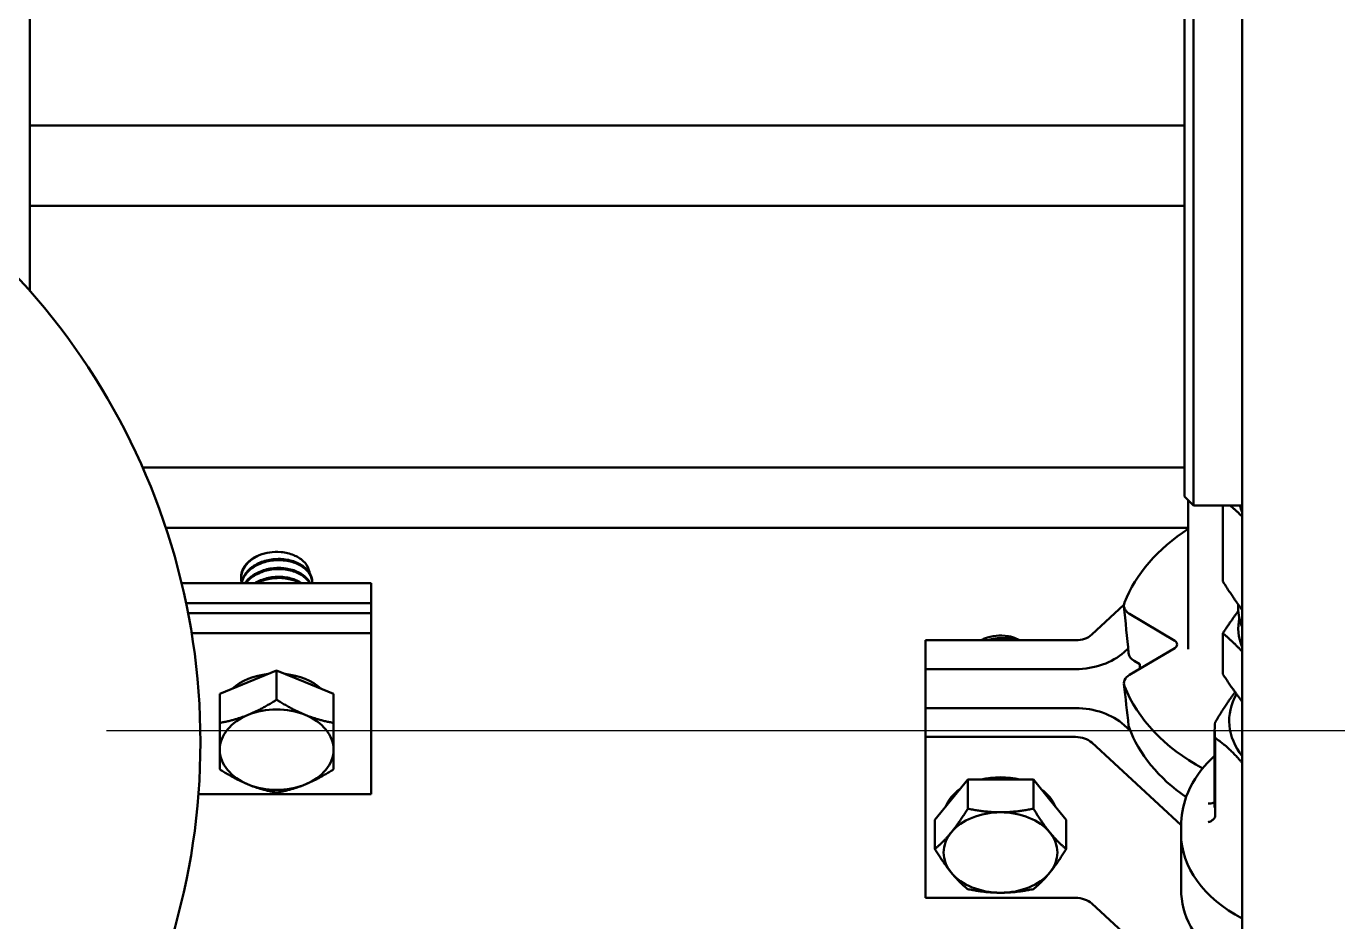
# Model space of a CAD drawing. Header units: inches. Extents: x 11 to 1621, y 11 to 1332.
# Drawn here: x 754.99 to 760.75, y 321.6 to 325.54 of the extents above; entities that cross this region are included whole.
import ezdxf

# ---------------------------------------------------------------- set-up
doc = ezdxf.new("R2010")
doc.units = ezdxf.units.IN
doc.header["$LTSCALE"] = 48
doc.header["$MEASUREMENT"] = 0
doc.linetypes.add('DASHED', pattern=[0.2067, 0.1654, -0.0413])
doc.layers.add('Sketch Geometry (ANSI)', color=7, linetype='Continuous', lineweight=25)
doc.layers.add('Visible (ANSI)', color=7, linetype='Continuous', lineweight=50)

msp = doc.modelspace()

# ---------------------------------------------------------------- linework, layer by layer
at = {"layer": 'Sketch Geometry (ANSI)', "linetype": 'DASHED', "ltscale": 0.713284}
msp.add_line((620.877429, 322.442735), (804.877429, 322.442735), dxfattribs=at)
at = {"layer": 'Visible (ANSI)'}
for p, q in [((755.002429, 324.375467), (755.002429, 347.202917)), ((760.332429, 334.773116), (760.332429, 302.503616)), ((760.079201, 325.606464), (760.079201, 323.471882)), ((760.118571, 323.432512), (760.118571, 325.631369)), ((760.079201, 325.102022), (755.002429, 325.102022)), ((760.079201, 324.748469), (755.002429, 324.748469)), ((760.079201, 323.59942), (755.498352, 323.59942)), ((760.079201, 323.471882), (760.118571, 323.432512)), ((760.094929, 323.456154), (760.094929, 322.800217)), ((760.332429, 323.432512), (760.118571, 323.432512)), ((760.247248, 323.432512), (760.247248, 323.09844)), ((760.094929, 323.334255), (755.600333, 323.334255)), ((755.672547, 323.091187), (756.502429, 323.091187)), ((755.931238, 323.110829), (755.931238, 323.115739)), ((756.243738, 323.091187), (756.243738, 323.096097)), ((756.502429, 323.091187), (756.502429, 323.002799)), ((756.502429, 323.002799), (755.689416, 323.002799)), ((755.698274, 322.958604), (756.502429, 322.958604)), ((756.502429, 323.002799), (756.502429, 322.958604)), ((756.502429, 322.958604), (756.502429, 322.870216)), ((759.670806, 322.864329), (759.81247, 322.995011)), ((759.836876, 322.955681), (760.035463, 322.837853)), ((760.314929, 322.9821), (760.314929, 322.99643)), ((756.502429, 322.870216), (755.713932, 322.870216)), ((756.502429, 322.870216), (756.502429, 322.163109)), ((758.939929, 322.839543), (759.599773, 322.839543)), ((758.939929, 322.712971), (758.939929, 322.839543)), ((760.247248, 322.690699), (760.247248, 322.870378)), ((759.830801, 322.803867), (759.812871, 322.787327)), ((760.035463, 322.805352), (759.836876, 322.687524)), ((759.882052, 322.734422), (759.857189, 322.749175)), ((759.882052, 322.714328), (759.882052, 322.734422)), ((756.087488, 322.706645), (755.962488, 322.655614)), ((756.212488, 322.655614), (756.087488, 322.706645)), ((756.087488, 322.706645), (756.087488, 322.578803)), ((758.939929, 322.712971), (758.939929, 322.541325)), ((759.599773, 322.712971), (758.939929, 322.712971)), ((755.962488, 322.655614), (755.837488, 322.604583)), ((755.837488, 322.604583), (755.837488, 322.476741)), ((756.337488, 322.604583), (756.212488, 322.655614)), ((756.337488, 322.604583), (756.337488, 322.476741)), ((758.939929, 322.541325), (759.599773, 322.541325)), ((758.939929, 322.414753), (758.939929, 322.541325)), ((759.812871, 322.466969), (759.840562, 322.441425)), ((760.211091, 322.444473), (760.211091, 322.104706)), ((758.939929, 322.414753), (758.939929, 321.707646)), ((759.599773, 322.414753), (758.939929, 322.414753)), ((760.063471, 322.027741), (759.670806, 322.389968)), ((760.213475, 322.409857), (760.213475, 322.07009)), ((759.125514, 322.22737), (759.053345, 322.138981)), ((759.125514, 322.22737), (759.125514, 322.099545)), ((759.269851, 322.22737), (759.125514, 322.22737)), ((759.414189, 322.22737), (759.269851, 322.22737)), ((759.414189, 322.22737), (759.414189, 322.099545)), ((759.486358, 322.138981), (759.414189, 322.22737)), ((756.502429, 322.163109), (755.743749, 322.163109)), ((759.053345, 322.138981), (758.981176, 322.050593)), ((759.558526, 322.050593), (759.486358, 322.138981)), ((758.981176, 322.050593), (758.981176, 321.922769)), ((759.558526, 322.050593), (759.558526, 321.922769)), ((760.063453, 322.024084), (760.063453, 321.989532)), ((760.063453, 321.989532), (760.063453, 321.744787)), ((759.599773, 321.707646), (758.939929, 321.707646)), ((759.951587, 321.423845), (759.670806, 321.682861))]:
    msp.add_line(p, q, dxfattribs=at)
msp.add_arc((752.752429, 322.391153), 3, 293.3179571, 66.6820429, dxfattribs=at)
for centre, major_axis, ratio, start_param, end_param in [((760.752429, 323.486734), (-0.4375, 0), 0.68199836, 0.18273815, 0.28379411), ((760.752429, 322.821603), (-0.973, 0), 0.70710678, 5.45436404, 6.01246013), ((756.087488, 323.117427), (-0.15625, 0), 0.70710678, 5.22496353, 6.0103617), ((755.672547, 323.113284), (0.03125, 0), 0.70710678, 4.61755541, 4.71238898), ((760.752429, 322.9821), (-0.4375, 0), 0.68199836, 0, 0.28379411), ((760.752429, 322.89346), (-0.4375, 0), 0.68199836, 6.13409521, 6.56697942), ((759.599773, 322.902829), (0.0895, 0), 0.70710678, 4.71238898, 5.62919036), ((760.016179, 322.821603), (0.03, 0), 0.70710678, 5.41052068, 7.15584993), ((759.599773, 322.902829), (-0.2685, 0), 0.70710678, 1.57079633, 2.4875977), ((759.900911, 322.786019), (-0.068206, 0.000441), 0.70651231, 0.07415866, 0.87952129), ((756.087488, 322.516663), (0.25, 0), 0.70710678, 1.71996981, 2.4688204), ((756.087488, 322.516663), (0.25, 0), 0.70710678, 0.67277226, 1.42162284), ((759.880598, 322.650679), (-0.068204, -0.000436), 0.70651946, 5.40374212, 6.54886339), ((760.752429, 322.821603), (-0.973, 0), 0.70710678, 0.27072518, 0.9142316), ((760.752429, 322.484779), (-0.477337, 0), 0.68199836, 5.91181917, 6.77836821), ((756.087488, 322.35889), (0.25, 0), 0.70710678, 1.04719755, 2.0943951), ((756.087488, 322.35889), (-0.25, 0), 0.70710678, 5.23598776, 6.28318531), ((756.087488, 322.35889), (0.25, 0), 0.70710678, 0, 1.04719755), ((759.599773, 322.351467), (0.2685, 0), 0.70710678, 0.65399495, 1.57079633), ((760.752429, 322.627148), (-0.948941, 0), 0.70710678, 0.25825302, 0.79162279), ((760.752429, 322.444473), (-0.541339, 0), 0.68199836, 6.1892862, 6.37708442), ((759.599773, 322.351467), (-0.0895, 0), 0.70710678, 3.7955876, 4.71238898), ((756.087488, 322.35889), (-0.25, 0), 0.70710678, 0, 1.04719755), ((756.087488, 322.35889), (0.25, 0), 0.70710678, 5.23598776, 6.28318531), ((756.087488, 322.35889), (-0.25, 0), 0.70710678, 1.04719755, 2.0943951), ((759.269851, 322.0612), (0.25, 0), 0.70710678, 1.22263031, 1.91896235), ((759.269851, 322.0612), (-0.25, 0), 0.70710678, 5.51402101, 6.00515205), ((759.269851, 322.0612), (0.25, 0), 0.70710678, 0.27803326, 0.76916429), ((759.269851, 321.90698), (0.25, 0), 0.70710678, 1.57079633, 2.61799388), ((759.269851, 321.90698), (0.25, 0), 0.70710678, 0.52359878, 1.57079633), ((759.269851, 321.90698), (-0.25, 0), 0.70710678, 5.75958653, 6.80678408), ((759.269851, 321.90698), (0.25, 0), 0.70710678, 5.75958653, 6.80678408), ((760.752429, 321.989532), (-0.688976, 0), 0.68199836, 0, 0.91524043), ((760.752429, 321.989532), (-0.688976, 0), 0.68199836, 0, 0.91524043), ((759.269851, 321.90698), (0.25, 0), 0.70710678, 3.66519143, 4.71238898), ((759.269851, 321.90698), (-0.25, 0), 0.70710678, 1.57079633, 2.61799388), ((760.752429, 321.744787), (-0.688976, 0), 0.68199836, 0, 0.7119981), ((759.599773, 321.64436), (-0.0895, 0), 0.70710678, 3.7955876, 4.71238898)]:
    msp.add_ellipse(centre, major_axis=major_axis, ratio=ratio, start_param=start_param, end_param=end_param, dxfattribs=at)
for points, weights in [([(760.332429, 323.382878), (760.306734, 323.409222), (760.279235, 323.432512)], [1.01701646495, 1.02219309022, 1.01370423875]), ([(760.247248, 323.09844), (760.292528, 323.025833), (760.332429, 322.972475)], [1, 1.02507774964, 1.01701646495]), ([(760.247248, 322.870378), (760.283174, 322.925068), (760.315368, 322.968741)], [1, 1.01979428701, 1.01894226371]), ([(760.332429, 322.790226), (760.292528, 322.832332), (760.247248, 322.870378)], [1.01701646495, 1.02507774964, 1]), ([(760.247248, 322.690699), (760.292528, 322.621769), (760.332429, 322.569609)], [1, 1.02507774964, 1.01701646495]), ([(760.301099, 322.611974), (760.25926, 322.557196), (760.213475, 322.479089)], [1.6403350587, 1.62632023907, 1.56628897925]), ([(755.962488, 322.511983), (756.020501, 322.535666), (756.087488, 322.578803)], [1.84002759393, 1.84002759393, 1.70791955648]), ([(756.087488, 322.578803), (756.154475, 322.535666), (756.212488, 322.511983)], [1.70791955648, 1.84002759393, 1.84002759393]), ([(755.837488, 322.476741), (755.904475, 322.488299), (755.962488, 322.511983)], [1.70791955648, 1.84002759393, 1.84002759393]), ([(756.212488, 322.511983), (756.270501, 322.488299), (756.337488, 322.476741)], [1.84002759393, 1.84002759393, 1.70791955648]), ([(755.837488, 322.35889), (755.837488, 322.406257), (755.837488, 322.476741)], [1.84002759393, 1.84002759393, 1.70791955648]), ([(756.337488, 322.476741), (756.337488, 322.406257), (756.337488, 322.35889)], [1.70791955648, 1.84002759393, 1.84002759393]), ([(760.213475, 322.409857), (760.275775, 322.368955), (760.332429, 322.300237)], [1.56628897925, 1.64911938651, 1.64434301802]), ([(755.837488, 322.272617), (755.837488, 322.311522), (755.837488, 322.35889)], [1.70791955648, 1.84002759393, 1.84002759393]), ([(756.337488, 322.35889), (756.337488, 322.311522), (756.337488, 322.272617)], [1.84002759393, 1.84002759393, 1.70791955648]), ([(755.962488, 322.205796), (755.904475, 322.22948), (755.837488, 322.272617)], [1.84002759393, 1.84002759393, 1.70791955648]), ([(756.337488, 322.272617), (756.270501, 322.22948), (756.212488, 322.205796)], [1.70791955648, 1.84002759393, 1.84002759393]), ([(756.087488, 322.170554), (756.020501, 322.182113), (755.962488, 322.205796)], [1.70791955648, 1.84002759393, 1.84002759393]), ([(756.212488, 322.205796), (756.154475, 322.182113), (756.087488, 322.170554)], [1.84002759393, 1.84002759393, 1.70791955648]), ([(759.053345, 321.995368), (759.086839, 322.036389), (759.125514, 322.099545)], [1.83994099139, 1.83994099139, 1.70783917172]), ([(759.125514, 322.099545), (759.202864, 322.083756), (759.269851, 322.083756)], [1.70783917172, 1.83994099139, 1.83994099139]), ([(759.269851, 322.083756), (759.336839, 322.083756), (759.414189, 322.099545)], [1.83994099139, 1.83994099139, 1.70783917172]), ([(759.414189, 322.099545), (759.452864, 322.036389), (759.486358, 321.995368)], [1.70783917172, 1.83994099139, 1.83994099139]), ([(758.981176, 321.922769), (759.019851, 321.954347), (759.053345, 321.995368)], [1.70783917172, 1.83994099139, 1.83994099139]), ([(759.486358, 321.995368), (759.519851, 321.954347), (759.558526, 321.922769)], [1.83994099139, 1.83994099139, 1.70783917172]), ([(759.053345, 321.818591), (759.019851, 321.859612), (758.981176, 321.922769)], [1.83994099139, 1.83994099139, 1.70783917172]), ([(759.558526, 321.922769), (759.519851, 321.859612), (759.486358, 321.818591)], [1.70783917172, 1.83994099139, 1.83994099139]), ([(759.125514, 321.745992), (759.086839, 321.77757), (759.053345, 321.818591)], [1.70783917172, 1.83994099139, 1.83994099139]), ([(759.486358, 321.818591), (759.452864, 321.77757), (759.414189, 321.745992)], [1.83994099139, 1.83994099139, 1.70783917172]), ([(759.125514, 321.745992), (759.202864, 321.730203), (759.269851, 321.730203)], [1.70783917172, 1.83994099139, 1.83994099139]), ([(759.269851, 321.730203), (759.336839, 321.730203), (759.414189, 321.745992)], [1.83994099139, 1.83994099139, 1.70783917172])]:
    msp.add_rational_spline(points, weights, degree=2, dxfattribs=at)
for points, knots in [([(755.932945, 323.093642), (755.931849, 323.099139), (755.931277, 323.104691), (755.931137, 323.125812), (755.93522, 323.14129), (755.949948, 323.167864), (755.959286, 323.179071), (755.982342, 323.198693), (755.99585, 323.207039), (756.010859, 323.213714)], [37.181821277, 37.181821277, 37.181821277, 37.181821277, 37.238760452, 37.238760452, 37.39791168, 37.39791168, 37.53061606, 37.53061606, 37.66180765, 37.66180765, 37.66180765, 37.66180765]), ([(756.243738, 323.096096), (756.243738, 323.103255), (756.242637, 323.110412), (756.236238, 323.130808), (756.22812, 323.143444), (756.205214, 323.165544), (756.190783, 323.17489), (756.156965, 323.189164), (756.137814, 323.193893), (756.097946, 323.19781), (756.07764, 323.197098), (756.037756, 323.190022), (756.018589, 323.183652), (755.984665, 323.166197), (755.970155, 323.155394), (755.947138, 323.130096), (755.938962, 323.115815), (755.933772, 323.097628), (755.933041, 323.094415), (755.932491, 323.09119)], [1.36045996, 1.36045996, 1.36045996, 1.36045996, 1.44253288, 1.44253288, 1.59911983, 1.59911983, 1.75246937, 1.75246937, 1.90893431, 1.90893431, 2.06239982, 2.06239982, 2.21874408, 2.21874408, 2.37233645, 2.37233645, 2.52856171, 2.52856171, 2.56187229, 2.56187229, 2.56187229, 2.56187229]), ([(755.93347, 323.091187), (755.935481, 323.099987), (755.938839, 323.108629), (755.951308, 323.130873), (755.962624, 323.143608), (755.99158, 323.165705), (756.009157, 323.174824), (756.047143, 323.187455), (756.067063, 323.191048), (756.108075, 323.192662), (756.128773, 323.190576), (756.166586, 323.18102), (756.183451, 323.173844), (756.212519, 323.154945), (756.224226, 323.143374), (756.239739, 323.11821), (756.243681, 323.104943), (756.243738, 323.091383), (756.243738, 323.091285), (756.243738, 323.091187)], [34.79886999, 34.79886999, 34.79886999, 34.79886999, 34.89082511, 34.89082511, 35.04494378, 35.04494378, 35.20503868, 35.20503868, 35.35905256, 35.35905256, 35.51901501, 35.51901501, 35.67292515, 35.67292515, 35.83275447, 35.83275447, 35.98656197, 35.98656197, 35.98768063, 35.98768063, 35.98768063, 35.98768063]), ([(756.010859, 323.213714), (756.025354, 323.219419), (756.040934, 323.223487), (756.071048, 323.227755), (756.088214, 323.228765), (756.126806, 323.225196), (756.145534, 323.220709), (756.177734, 323.207489), (756.192426, 323.198759), (756.215719, 323.176974), (756.223805, 323.164982), (756.230085, 323.146901), (756.231289, 323.141445), (756.231825, 323.135951)], [0.000001, 0.000001, 0.000001, 0.000001, 0.12434951, 0.12434951, 0.232664448, 0.232664448, 0.344058095, 0.344058095, 0.445910163, 0.445910163, 0.541611957, 0.541611957, 0.581708549, 0.581708549, 0.581708549, 0.581708549]), ([(755.937017, 323.147198), (755.933434, 323.137601), (755.9315, 323.127728), (755.931246, 323.117124), (755.931238, 323.116431), (755.931238, 323.115739)], [0.000001, 0.000001, 0.000001, 0.000001, 0.101491689, 0.101491689, 0.108585125, 0.108585125, 0.108585125, 0.108585125]), ([(756.234981, 323.091187), (756.231551, 323.097699), (756.227142, 323.103965), (756.211457, 323.121379), (756.19782, 323.1314), (756.165381, 323.147108), (756.14686, 323.152617), (756.10752, 323.15826), (756.087089, 323.15841), (756.046782, 323.153025), (756.027299, 323.147515), (755.992028, 323.131525), (755.976565, 323.121257), (755.958313, 323.10347), (755.95322, 323.097467), (755.948882, 323.091187)], [3.998522915, 3.998522915, 3.998522915, 3.998522915, 4.078190174, 4.078190174, 4.232736715, 4.232736715, 4.388305766, 4.388305766, 4.543037453, 4.543037453, 4.698510615, 4.698510615, 4.853432947, 4.853432947, 4.925490278, 4.925490278, 4.925490278, 4.925490278]), ([(755.952472, 323.091187), (755.959251, 323.099965), (755.967521, 323.108094), (755.991887, 323.126604), (756.009502, 323.135696), (756.04753, 323.14826), (756.067455, 323.151814), (756.108474, 323.153357), (756.129172, 323.151233), (756.166948, 323.141604), (756.183779, 323.134397), (756.212706, 323.115487), (756.224328, 323.103955), (756.23218, 323.091187)], [32.421246742, 32.421246742, 32.421246742, 32.421246742, 32.525052008, 32.525052008, 32.685617889, 32.685617889, 32.840095851, 32.840095851, 33.000783445, 33.000783445, 33.15537826, 33.15537826, 33.315388023, 33.315388023, 33.315388023, 33.315388023]), ([(756.197292, 323.091193), (756.194252, 323.093149), (756.191085, 323.09502), (756.172241, 323.105214), (756.154296, 323.111358), (756.115466, 323.118448), (756.094932, 323.119315), (756.054324, 323.115332), (756.034635, 323.110538), (756.007992, 323.099717), (755.99986, 323.095701), (755.992267, 323.091197)], [6.685567794, 6.685567794, 6.685567794, 6.685567794, 6.718304938, 6.718304938, 6.873260987, 6.873260987, 7.02960912, 7.02960912, 7.184516162, 7.184516162, 7.258037302, 7.258037302, 7.258037302, 7.258037302]), ([(756.001123, 323.091187), (756.00999, 323.095774), (756.019455, 323.099729), (756.048046, 323.109093), (756.067977, 323.112596), (756.108983, 323.114044), (756.12966, 323.111874), (756.163495, 323.103162), (756.177045, 323.097849), (756.189079, 323.091186)], [30.091208734, 30.091208734, 30.091208734, 30.091208734, 30.172846333, 30.172846333, 30.326396575, 30.326396575, 30.48611472, 30.48611472, 30.607551716, 30.607551716, 30.607551716, 30.607551716]), ([(759.814869, 323.005599), (759.813164, 323.001257), (759.812334, 322.996767), (759.812464, 322.987557), (759.813506, 322.982885), (759.817467, 322.973893), (759.82037, 322.969621), (759.827675, 322.961965), (759.831977, 322.958588), (759.836876, 322.955681)], [0, 0, 0, 0, 0.048559775, 0.048559775, 0.099253878, 0.099253878, 0.150045952, 0.150045952, 0.198774907, 0.198774907, 0.198774907, 0.198774907]), ([(759.183264, 322.839546), (759.18843, 322.842387), (759.194029, 322.845072), (759.215825, 322.853927), (759.233027, 322.858124), (759.266584, 322.861469), (759.284878, 322.861297), (759.316917, 322.855303), (759.32913, 322.851534), (759.344957, 322.844418), (759.349467, 322.842078), (759.353735, 322.83954)], [1.101070479, 1.101070479, 1.101070479, 1.101070479, 1.142283487, 1.142283487, 1.249419263, 1.249419263, 1.345247865, 1.345247865, 1.409772074, 1.409772074, 1.437102414, 1.437102414, 1.437102414, 1.437102414]), ([(760.211091, 322.331888), (760.200243, 322.322016), (760.18988, 322.311799), (760.138663, 322.256913), (760.106525, 322.206594), (760.071415, 322.111168), (760.063453, 322.067651), (760.063453, 322.024084)], [4.069299603, 4.069299603, 4.069299603, 4.069299603, 4.145626773, 4.145626773, 4.466541481, 4.466541481, 4.71238898, 4.71238898, 4.71238898, 4.71238898]), ([(760.211091, 322.130941), (760.209597, 322.128592), (760.20745, 322.12663), (760.201931, 322.123582), (760.198547, 322.122588), (760.191071, 322.121839), (760.187037, 322.122105), (760.182916, 322.123005), (760.182865, 322.123016), (760.182813, 322.123027)], [0.1589677932, 0.1589677932, 0.1589677932, 0.1589677932, 0.189328118, 0.189328118, 0.2215822572, 0.2215822572, 0.2541924053, 0.2541924053, 0.2546042758, 0.2546042758, 0.2546042758, 0.2546042758]), ([(760.182813, 322.040314), (760.182865, 322.040326), (760.182916, 322.040337), (760.185072, 322.040824), (760.187172, 322.041461), (760.191291, 322.043036), (760.193301, 322.04397), (760.198865, 322.04705), (760.202167, 322.04951), (760.20765, 322.055005), (760.209805, 322.057975), (760.212723, 322.064075), (760.213473, 322.067141), (760.213475, 322.070081), (760.213475, 322.070085), (760.213475, 322.07009)], [-0.000411925, -0.000411925, -0.000411925, -0.000411925, 0, 0, 0.016868419, 0.016868419, 0.033711009, 0.033711009, 0.065432981, 0.065432981, 0.096410129, 0.096410129, 0.127012218, 0.127012218, 0.127059485, 0.127059485, 0.127059485, 0.127059485])]:
    msp.add_open_spline(points, degree=3, knots=knots, dxfattribs=at)
for points in [[(759.83287, 322.782889), (759.826079, 322.85174), (759.819309, 322.92058), (759.812557, 322.989411)], [(759.832916, 322.464267), (759.826125, 322.525063), (759.819355, 322.585873), (759.812603, 322.646695)], [(759.834958, 322.45578), (759.833918, 322.458563), (759.833236, 322.461404), (759.832916, 322.464267)]]:
    msp.add_open_spline(points, degree=3, dxfattribs=at)
for points, weights, knots in [([(759.342973, 322.839543), (759.308668, 322.850802), (759.269851, 322.849329), (759.240612, 322.84822), (759.213352, 322.839543)], [0.964081465487, 0.952911279486, 1, 0.96411331898, 0.962063894013], [0.03540389557, 0.03540389557, 0.03540389557, 0.03947368421, 0.03947368421, 0.04257530186, 0.04257530186, 0.04257530186]), ([(759.325065, 322.839543), (759.298378, 322.845501), (759.269851, 322.844419), (759.25046, 322.843683), (759.231657, 322.839543)], [0.96217886193, 0.964956393058, 1, 0.97590896622, 0.967066864238], [0.0890765108, 0.0890765108, 0.0890765108, 0.09210526316, 0.09210526316, 0.09418740543, 0.09418740543, 0.09418740543])]:
    msp.add_rational_spline(points, weights, degree=2, knots=knots, dxfattribs=at)

doc.saveas('drawing.dxf')
